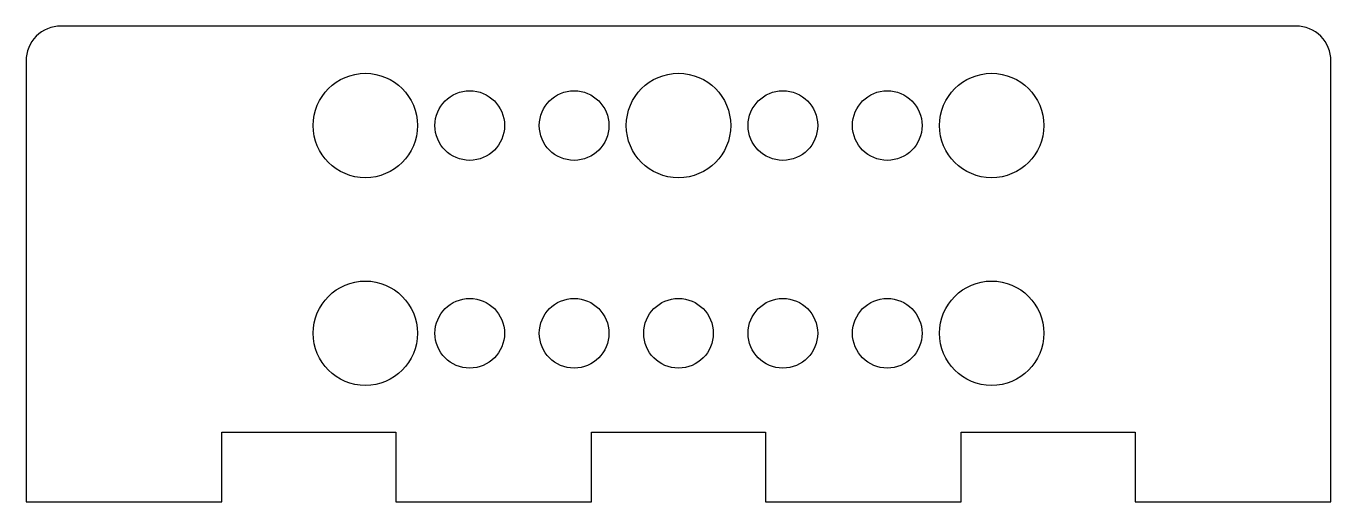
# Model space of a CAD drawing. Header units: millimetres. Extents: x -56 to 56, y 14 to 55.
import ezdxf

# ---------------------------------------------------------------- set-up
doc = ezdxf.new("R2010")
doc.units = ezdxf.units.MM
doc.layers.get('0').update_dxf_attribs({"linetype": 'CONTINUOUS'})

msp = doc.modelspace()

# ---------------------------------------------------------------- linework, layer by layer
msp.add_lwpolyline([(-53.25, 55.14, 0.414214), (-56.25, 52.14), (-56.25, 14.14), (-39.38, 14.14), (-39.38, 20.14), (-24.38, 20.14), (-24.38, 14.14), (-7.5, 14.14), (-7.5, 20.14), (7.5, 20.14), (7.5, 14.14), (24.37, 14.14), (24.37, 20.14), (39.37, 20.14), (39.37, 14.14), (56.25, 14.14), (56.25, 52.14, 0.414214), (53.25, 55.14)], format="xyb", close=True)
for centre, radius in [((-27, 46.57), 4.5), ((0, 46.57), 4.5), ((27, 46.57), 4.5), ((-18, 46.57), 3), ((-9, 46.57), 3), ((9, 46.57), 3), ((18, 46.57), 3), ((-27, 28.67), 4.5), ((27, 28.67), 4.5), ((-18, 28.67), 3), ((-9, 28.67), 3), ((0, 28.67), 3), ((9, 28.67), 3), ((18, 28.67), 3)]:
    msp.add_circle(centre, radius)

doc.saveas('drawing.dxf')
